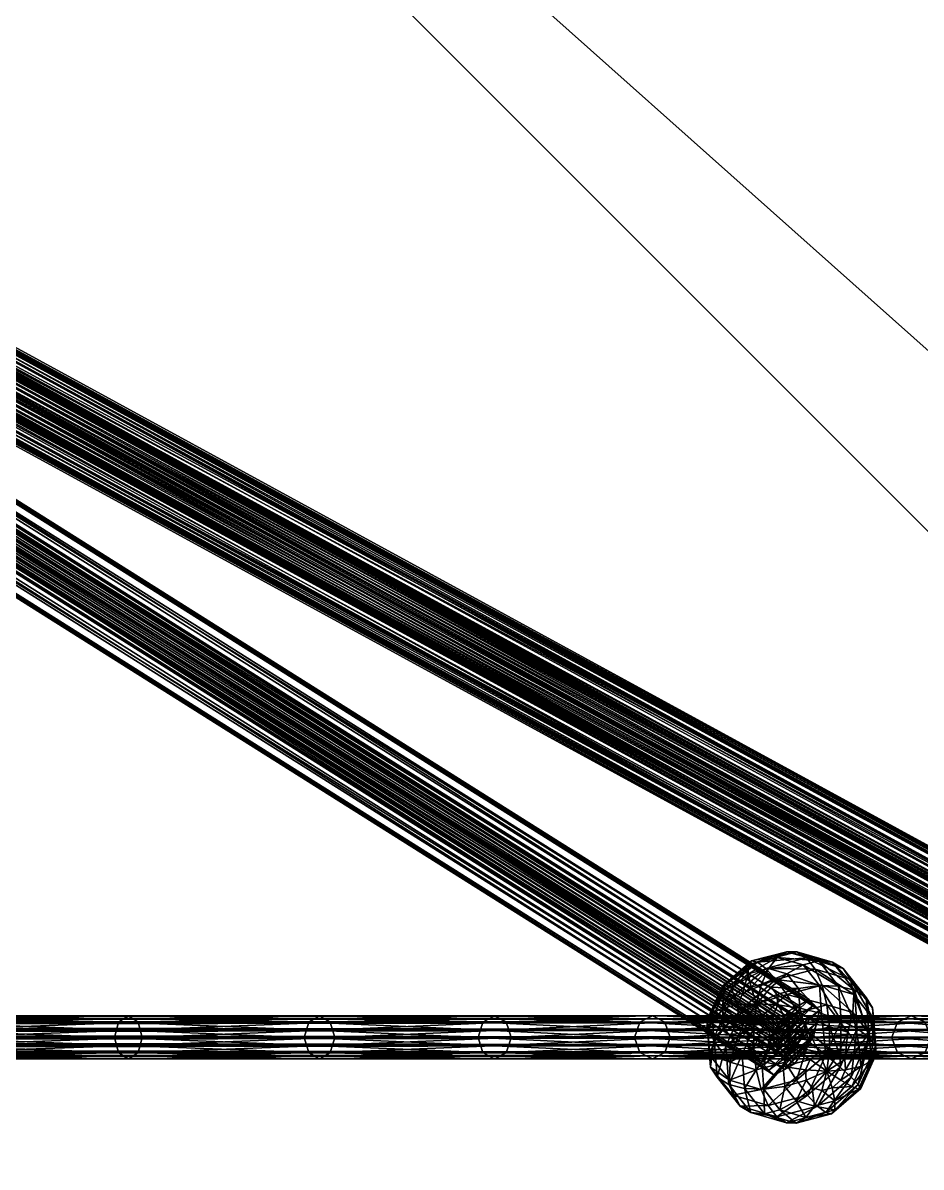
# Model space of a CAD drawing. Extents: x -12 to 200, y -2 to 100.
# Drawn here: x 117.31 to 138.12, y 47 to 73.5 of the extents above; entities that cross this region are included whole.
import ezdxf

# ---------------------------------------------------------------- set-up
doc = ezdxf.new("R2010")
doc.units = 0
doc.header["$MEASUREMENT"] = 0
for name, color, linetype in [('DEFAULT', 7, 'CONTINUOUS'), ('´\xad.‗\xadÓÕÛ‗¯\xad.', 7, 'CONTINUOUS'), ('´\xad└┬5', 7, 'CONTINUOUS'), ('´Ù¯±Û¯±‗Þ', 7, 'CONTINUOUS'), ('ÙÞÝ_±Ô└┬5', 7, 'CONTINUOUS'), ('‗\xadÓÕÛ‗¯\xadÞ\xa0', 7, 'CONTINUOUS'), ('└┬4', 7, 'CONTINUOUS'), ('└┬5', 7, 'CONTINUOUS')]:
    doc.layers.add(name, color=color, linetype=linetype)

msp = doc.modelspace()

# ---------------------------------------------------------------- linework, layer by layer
at = {"layer": 'DEFAULT', "color": 18, "linetype": 'Continuous'}
msp.add_lwpolyline([(144.342, 50), (75.518, 87.559)], dxfattribs=at)
at = {"layer": '´\xad.‗\xadÓÕÛ‗¯\xad.', "color": 18, "linetype": 'Continuous'}
msp.add_lwpolyline([(144.342, 50), (14.916, 50)], dxfattribs=at)
at = {"layer": 'ÙÞÝ_±Ô└┬5', "color": 18, "linetype": 'Continuous', "extrusion": (0, 1, 0)}
msp.add_arc((-75.518, 82.62, 50), 68.824, 180.022, 331.704, dxfattribs=at)
at = {"layer": '└┬4', "color": 18, "linetype": 'Continuous'}
msp.add_lwpolyline([(75.518, 87.559), (135.121, 50)], dxfattribs=at)
at = {"layer": '└┬5', "color": 18, "linetype": 'Continuous'}
msp.add_lwpolyline([(75.518, 87.559), (144.342, 50)], dxfattribs=at)

# ---------------------------------------------------------------- meshes
at = {"layer": '´\xad.‗\xadÓÕÛ‗¯\xad.', "color": 18}
mesh = msp.add_polyface(dxfattribs=at)
corners = [(144.342, 50.5), (144.342, 50.427, -0.177), (144.342, 50.354, -0.354), (144.342, 50.177, -0.427), (144.342, 50, -0.5), (144.342, 49.823, -0.427), (144.342, 49.646, -0.354), (144.342, 49.573, -0.177), (144.342, 49.5), (144.342, 49.573, 0.177), (144.342, 49.646, 0.354), (144.342, 49.823, 0.427), (144.342, 50, 0.5), (144.342, 50.177, 0.427), (144.342, 50.354, 0.354), (144.342, 50.427, 0.177), (14.916, 50.5), (14.916, 50.427, -0.177), (14.916, 50.354, -0.354), (14.916, 50.177, -0.427), (14.916, 50, -0.5), (14.916, 49.823, -0.427), (14.916, 49.646, -0.354), (14.916, 49.573, -0.177), (14.916, 49.5), (14.916, 49.573, 0.177), (14.916, 49.646, 0.354), (14.916, 49.823, 0.427), (14.916, 50, 0.5), (14.916, 50.177, 0.427), (14.916, 50.354, 0.354), (14.916, 50.427, 0.177)]
mesh.append_faces([[corners[k] for k in face] for face in [(0, 17, 1), (1, 18, 2), (2, 19, 3), (3, 20, 4), (4, 21, 5), (5, 22, 6), (6, 23, 7), (7, 24, 8), (8, 25, 9), (9, 26, 10), (10, 27, 11), (11, 28, 12), (12, 29, 13), (13, 30, 14), (14, 31, 15), (15, 16, 0)]], dxfattribs={"vtx0": -1, "color": 18})
mesh.append_faces([[corners[k] for k in face] for face in [(0, 16, 17), (1, 17, 18), (2, 18, 19), (3, 19, 20), (4, 20, 21), (5, 21, 22), (6, 22, 23), (7, 23, 24), (8, 24, 25), (9, 25, 26), (10, 26, 27), (11, 27, 28), (12, 28, 29), (13, 29, 30), (14, 30, 31), (15, 31, 16)]], dxfattribs={"vtx2": -1, "color": 18})
at = {"layer": '´\xad└┬5', "color": 15}
mesh = msp.add_polyface(dxfattribs=at)
corners = [(144.572, 50.42, -0.878), (144.389, 50.086, -0.919), (144.207, 49.752, -0.959), (144.064, 49.491, -0.719), (143.922, 49.229, -0.479), (143.902, 49.194, -0.099), (143.882, 49.158, 0.282), (143.998, 49.369, 0.58), (144.113, 49.58, 0.878), (144.295, 49.914, 0.919), (144.477, 50.248, 0.959), (144.62, 50.509, 0.719), (144.763, 50.771, 0.479), (144.782, 50.806, 0.099), (144.802, 50.842, -0.282), (144.687, 50.631, -0.58), (75.748, 87.979, -0.878), (75.566, 87.645, -0.919), (75.383, 87.311, -0.959), (75.241, 87.05, -0.719), (75.098, 86.788, -0.479), (75.078, 86.753, -0.099), (75.059, 86.717, 0.282), (75.174, 86.928, 0.58), (75.289, 87.138, 0.878), (75.471, 87.472, 0.919), (75.653, 87.806, 0.959), (75.796, 88.068, 0.719), (75.939, 88.329, 0.479), (75.958, 88.365, 0.099), (75.978, 88.401, -0.282), (75.863, 88.19, -0.58)]
mesh.append_faces([[corners[k] for k in face] for face in [(0, 17, 1), (1, 18, 2), (2, 19, 3), (3, 20, 4), (4, 21, 5), (5, 22, 6), (6, 23, 7), (7, 24, 8), (8, 25, 9), (9, 26, 10), (10, 27, 11), (11, 28, 12), (12, 29, 13), (13, 30, 14), (14, 31, 15), (15, 16, 0)]], dxfattribs={"vtx0": -1, "color": 15})
mesh.append_faces([[corners[k] for k in face] for face in [(0, 16, 17), (1, 17, 18), (2, 18, 19), (3, 19, 20), (4, 20, 21), (5, 21, 22), (6, 22, 23), (7, 23, 24), (8, 24, 25), (9, 25, 26), (10, 26, 27), (11, 27, 28), (12, 28, 29), (13, 29, 30), (14, 30, 31), (15, 31, 16)]], dxfattribs={"vtx2": -1, "color": 15})
at = {"layer": '´Ù¯±Û¯±‗Þ', "color": 223}
mesh = msp.add_polyface(dxfattribs=at)
corners = [(156.185, 50, 45.32), (156.185, 50), (156.185, 50, 100), (156.185, 50, 53.103), (156.185, 50, 53.069), (101.505, 50), (101.505, 50, 100)]
mesh.append_faces([[corners[k] for k in face] for face in [(6, 3, 2), (1, 6, 5)]], dxfattribs={"vtx0": -1, "color": 223})
mesh.append_faces([[corners[k] for k in face] for face in [(3, 6, 4)]], dxfattribs={"vtx0": -1, "vtx1": -1, "color": 223})
mesh.append_faces([[corners[k] for k in face] for face in [(6, 1, 0)]], dxfattribs={"vtx0": -1, "vtx2": -1, "color": 223})
mesh.append_faces([[corners[k] for k in face] for face in [(0, 4, 6)]], dxfattribs={"vtx1": -1, "vtx2": -1, "color": 223})
at = {"layer": 'ÙÞÝ_±Ô└┬5', "color": 4}
mesh = msp.add_polyface(dxfattribs=at)
corners = [(156.185, 100), (156.185, 0), (156.185, 43.005), (156.185, 43.815), (156.185, 49.966), (100, 0), (100, 100)]
mesh.append_faces([[corners[k] for k in face] for face in [(5, 2, 1)]], dxfattribs={"vtx0": -1, "color": 4})
mesh.append_faces([[corners[k] for k in face] for face in [(2, 5, 3)]], dxfattribs={"vtx0": -1, "vtx1": -1, "color": 4})
mesh.append_faces([[corners[k] for k in face] for face in [(3, 5, 6), (6, 4, 3)]], dxfattribs={"vtx0": -1, "vtx2": -1, "color": 4})
mesh.append_faces([[corners[k] for k in face] for face in [(0, 4, 6)]], dxfattribs={"vtx1": -1, "color": 4})
at = {"layer": '‗\xadÓÕÛ‗¯\xadÞ\xa0', "color": 18}
mesh = msp.add_polyface(dxfattribs=at)
corners = [(109.93, 50.5, 23.017), (114.994, 50.5, 26.243), (114.893, 50.427, 26.388), (109.842, 50.427, 23.17), (114.791, 50.354, 26.533), (109.753, 50.354, 23.323), (114.749, 50.177, 26.593), (109.717, 50.177, 23.387), (114.707, 50, 26.653), (109.68, 50, 23.45), (114.749, 49.823, 26.593), (109.717, 49.823, 23.387), (114.791, 49.646, 26.533), (109.753, 49.646, 23.323), (114.893, 49.573, 26.388), (109.842, 49.573, 23.17), (114.994, 49.5, 26.243), (109.93, 49.5, 23.017), (115.096, 49.573, 26.098), (110.019, 49.573, 22.863), (115.197, 49.646, 25.953), (110.107, 49.646, 22.71), (115.239, 49.823, 25.893), (110.144, 49.823, 22.647), (115.281, 50, 25.833), (110.18, 50, 22.583), (115.239, 50.177, 25.893), (110.144, 50.177, 22.647), (115.197, 50.354, 25.953), (110.107, 50.354, 22.71), (115.096, 50.427, 26.098), (110.019, 50.427, 22.863), (119.757, 50.5, 29.898), (119.644, 50.427, 30.033), (119.53, 50.354, 30.169), (119.483, 50.177, 30.225), (119.436, 50, 30.281), (119.483, 49.823, 30.225), (119.53, 49.646, 30.169), (119.644, 49.573, 30.033), (119.757, 49.5, 29.898), (119.871, 49.573, 29.762), (119.985, 49.646, 29.627), (120.032, 49.823, 29.57), (120.079, 50, 29.514), (120.032, 50.177, 29.57), (119.985, 50.354, 29.627), (119.871, 50.427, 29.762), (124.059, 50.427, 34.079), (123.934, 50.354, 34.204), (123.882, 50.177, 34.256), (123.83, 50, 34.308), (123.882, 49.823, 34.256), (123.934, 49.646, 34.204), (124.059, 49.573, 34.079), (124.184, 49.5, 33.954), (124.309, 49.573, 33.829), (124.184, 50.5, 33.954)]
mesh.append_faces([[corners[k] for k in face] for face in [(21, 22, 23), (23, 24, 25), (25, 26, 27), (27, 28, 29), (1, 33, 2), (2, 34, 4), (4, 35, 6), (6, 36, 8), (8, 37, 10), (10, 38, 12), (12, 39, 14), (14, 40, 16), (16, 41, 18), (18, 42, 20), (20, 43, 22), (22, 44, 24), (24, 45, 26), (26, 46, 28), (28, 47, 30), (30, 32, 1), (32, 48, 33), (33, 49, 34), (34, 50, 35), (35, 51, 36), (36, 52, 37), (37, 53, 38), (38, 54, 39), (39, 55, 40), (40, 56, 41), (47, 57, 32)]], dxfattribs={"vtx0": -1, "color": 18})
mesh.append_faces([[corners[k] for k in face] for face in [(0, 1, 2), (3, 2, 4), (5, 4, 6), (7, 6, 8), (9, 8, 10), (11, 10, 12), (13, 12, 14), (15, 14, 16), (17, 16, 18), (19, 18, 20), (21, 20, 22), (23, 22, 24), (25, 24, 26), (27, 26, 28), (29, 28, 30), (31, 30, 1), (1, 32, 33), (2, 33, 34), (4, 34, 35), (6, 35, 36), (8, 36, 37), (10, 37, 38), (12, 38, 39), (14, 39, 40), (16, 40, 41), (18, 41, 42), (20, 42, 43), (22, 43, 44), (24, 44, 45), (26, 45, 46), (28, 46, 47), (30, 47, 32)]], dxfattribs={"vtx2": -1, "color": 18})
mesh = msp.add_polyface(dxfattribs=at)
corners = [(119.757, 50.5, 29.898), (124.184, 50.5, 33.954), (124.059, 50.427, 34.079), (119.644, 50.427, 30.033), (123.934, 50.354, 34.204), (119.53, 50.354, 30.169), (123.882, 50.177, 34.256), (119.483, 50.177, 30.225), (123.83, 50, 34.308), (119.436, 50, 30.281), (123.882, 49.823, 34.256), (119.483, 49.823, 30.225), (123.934, 49.646, 34.204), (119.53, 49.646, 30.169), (124.059, 49.573, 34.079), (119.644, 49.573, 30.033), (124.184, 49.5, 33.954), (119.757, 49.5, 29.898), (124.309, 49.573, 33.829), (119.871, 49.573, 29.762), (124.434, 49.646, 33.704), (119.985, 49.646, 29.627), (124.486, 49.823, 33.652), (120.032, 49.823, 29.57), (124.538, 50, 33.6), (120.079, 50, 29.514), (124.486, 50.177, 33.652), (120.032, 50.177, 29.57), (124.434, 50.354, 33.704), (119.985, 50.354, 29.627), (124.309, 50.427, 33.829), (119.871, 50.427, 29.762), (128.24, 50.5, 38.381), (128.105, 50.427, 38.494), (127.969, 50.354, 38.608), (127.913, 50.177, 38.655), (127.857, 50, 38.702), (127.913, 49.823, 38.655), (127.969, 49.646, 38.608), (128.105, 49.573, 38.494), (128.24, 49.5, 38.381), (128.376, 49.573, 38.267), (128.511, 49.646, 38.153), (128.568, 49.823, 38.106), (128.624, 50, 38.059), (128.568, 50.177, 38.106), (128.511, 50.354, 38.153), (128.376, 50.427, 38.267), (131.75, 50.427, 43.246), (131.606, 50.354, 43.347), (131.546, 50.177, 43.389), (131.485, 50, 43.431), (131.546, 49.823, 43.389), (131.606, 49.646, 43.347), (131.75, 49.573, 43.246), (131.895, 49.5, 43.144)]
mesh.append_faces([[corners[k] for k in face] for face in [(19, 20, 21), (21, 22, 23), (23, 24, 25), (25, 26, 27), (27, 28, 29), (29, 30, 31), (1, 33, 2), (2, 34, 4), (4, 35, 6), (6, 36, 8), (8, 37, 10), (10, 38, 12), (12, 39, 14), (14, 40, 16), (16, 41, 18), (18, 42, 20), (20, 43, 22), (22, 44, 24), (24, 45, 26), (26, 46, 28), (28, 47, 30), (30, 32, 1), (32, 48, 33), (33, 49, 34), (34, 50, 35), (35, 51, 36), (36, 52, 37), (37, 53, 38), (38, 54, 39), (39, 55, 40)]], dxfattribs={"vtx0": -1, "color": 18})
mesh.append_faces([[corners[k] for k in face] for face in [(0, 1, 2), (3, 2, 4), (5, 4, 6), (7, 6, 8), (9, 8, 10), (11, 10, 12), (13, 12, 14), (15, 14, 16), (17, 16, 18), (19, 18, 20), (21, 20, 22), (23, 22, 24), (25, 24, 26), (27, 26, 28), (29, 28, 30), (31, 30, 1), (1, 32, 33), (2, 33, 34), (4, 34, 35), (6, 35, 36), (8, 36, 37), (10, 37, 38), (12, 38, 39), (14, 39, 40), (16, 40, 41), (18, 41, 42), (20, 42, 43), (22, 43, 44), (24, 44, 45), (26, 45, 46), (28, 46, 47), (30, 47, 32)]], dxfattribs={"vtx2": -1, "color": 18})
mesh = msp.add_polyface(dxfattribs=at)
corners = [(128.24, 50.5, 38.381), (131.895, 50.5, 43.144), (131.75, 50.427, 43.246), (128.105, 50.427, 38.494), (131.606, 50.354, 43.347), (127.969, 50.354, 38.608), (131.546, 50.177, 43.389), (127.913, 50.177, 38.655), (131.485, 50, 43.431), (127.857, 50, 38.702), (131.546, 49.823, 43.389), (127.913, 49.823, 38.655), (131.606, 49.646, 43.347), (127.969, 49.646, 38.608), (131.75, 49.573, 43.246), (128.105, 49.573, 38.494), (131.895, 49.5, 43.144), (128.24, 49.5, 38.381), (132.04, 49.573, 43.043), (128.376, 49.573, 38.267), (132.185, 49.646, 42.941), (128.511, 49.646, 38.153), (132.245, 49.823, 42.899), (128.568, 49.823, 38.106), (132.305, 50, 42.857), (128.624, 50, 38.059), (132.245, 50.177, 42.899), (128.568, 50.177, 38.106), (132.185, 50.354, 42.941), (128.511, 50.354, 38.153), (132.04, 50.427, 43.043), (128.376, 50.427, 38.267), (135.121, 50.5, 48.208), (134.968, 50.427, 48.296), (134.815, 50.354, 48.385), (134.751, 50.177, 48.421), (134.688, 50, 48.458), (134.751, 49.823, 48.421), (134.815, 49.646, 48.385), (134.968, 49.573, 48.296), (135.121, 49.5, 48.208), (135.275, 49.573, 48.119), (135.428, 49.646, 48.031), (135.491, 49.823, 47.994), (135.555, 50, 47.958), (135.491, 50.177, 47.994), (135.428, 50.354, 48.031), (135.275, 50.427, 48.119), (137.573, 50.354, 53.683), (137.507, 50.177, 53.714), (137.44, 50, 53.745), (137.507, 49.823, 53.714), (137.573, 49.646, 53.683), (137.733, 49.573, 53.608)]
mesh.append_faces([[corners[k] for k in face] for face in [(17, 18, 19), (19, 20, 21), (21, 22, 23), (23, 24, 25), (25, 26, 27), (27, 28, 29), (29, 30, 31), (31, 1, 0), (1, 33, 2), (2, 34, 4), (4, 35, 6), (6, 36, 8), (8, 37, 10), (10, 38, 12), (12, 39, 14), (14, 40, 16), (16, 41, 18), (18, 42, 20), (20, 43, 22), (22, 44, 24), (24, 45, 26), (26, 46, 28), (28, 47, 30), (30, 32, 1), (33, 48, 34), (34, 49, 35), (35, 50, 36), (36, 51, 37), (37, 52, 38), (38, 53, 39)]], dxfattribs={"vtx0": -1, "color": 18})
mesh.append_faces([[corners[k] for k in face] for face in [(0, 1, 2), (3, 2, 4), (5, 4, 6), (7, 6, 8), (9, 8, 10), (11, 10, 12), (13, 12, 14), (15, 14, 16), (17, 16, 18), (19, 18, 20), (21, 20, 22), (23, 22, 24), (25, 24, 26), (27, 26, 28), (29, 28, 30), (31, 30, 1), (1, 32, 33), (2, 33, 34), (4, 34, 35), (6, 35, 36), (8, 36, 37), (10, 37, 38), (12, 38, 39), (14, 39, 40), (16, 40, 41), (18, 41, 42), (20, 42, 43), (22, 43, 44), (24, 44, 45), (26, 45, 46), (28, 46, 47), (30, 47, 32)]], dxfattribs={"vtx2": -1, "color": 18})
mesh = msp.add_polyface(dxfattribs=at)
corners = [(135.121, 50.5, 48.208), (137.894, 50.5, 53.534), (137.733, 50.427, 53.608), (134.968, 50.427, 48.296), (137.573, 50.354, 53.683), (134.815, 50.354, 48.385), (137.507, 50.177, 53.714), (134.751, 50.177, 48.421), (137.44, 50, 53.745), (134.688, 50, 48.458), (137.507, 49.823, 53.714), (134.751, 49.823, 48.421), (137.573, 49.646, 53.683), (134.815, 49.646, 48.385), (137.733, 49.573, 53.608), (134.968, 49.573, 48.296), (137.894, 49.5, 53.534), (135.121, 49.5, 48.208), (138.054, 49.573, 53.459), (135.275, 49.573, 48.119), (138.215, 49.646, 53.384), (135.428, 49.646, 48.031), (138.281, 49.823, 53.353), (135.491, 49.823, 47.994), (138.347, 50, 53.322), (135.555, 50, 47.958), (138.281, 50.177, 53.353), (135.491, 50.177, 47.994), (138.215, 50.354, 53.384), (135.428, 50.354, 48.031), (138.054, 50.427, 53.459), (135.275, 50.427, 48.119), (140.191, 50.5, 59.081), (140.025, 50.427, 59.141), (139.859, 50.354, 59.202), (139.79, 50.177, 59.227), (139.721, 50, 59.252), (139.79, 49.823, 59.227), (139.859, 49.646, 59.202), (140.025, 49.573, 59.141), (140.191, 49.5, 59.081), (140.358, 49.573, 59.02), (140.524, 49.646, 58.96), (140.593, 49.823, 58.935), (140.662, 50, 58.909), (140.593, 50.177, 58.935), (140.524, 50.354, 58.96), (140.358, 50.427, 59.02), (141.584, 50.177, 64.917), (141.514, 50, 64.936), (141.584, 49.823, 64.917), (141.655, 49.646, 64.898)]
mesh.append_faces([[corners[k] for k in face] for face in [(0, 2, 3), (15, 16, 17), (17, 18, 19), (19, 20, 21), (21, 22, 23), (23, 24, 25), (25, 26, 27), (27, 28, 29), (29, 30, 31), (31, 1, 0), (1, 33, 2), (2, 34, 4), (4, 35, 6), (6, 36, 8), (8, 37, 10), (10, 38, 12), (12, 39, 14), (14, 40, 16), (16, 41, 18), (18, 42, 20), (20, 43, 22), (22, 44, 24), (24, 45, 26), (26, 46, 28), (28, 47, 30), (30, 32, 1), (34, 48, 35), (35, 49, 36), (36, 50, 37), (37, 51, 38)]], dxfattribs={"vtx0": -1, "color": 18})
mesh.append_faces([[corners[k] for k in face] for face in [(0, 1, 2), (3, 2, 4), (5, 4, 6), (7, 6, 8), (9, 8, 10), (11, 10, 12), (13, 12, 14), (15, 14, 16), (17, 16, 18), (19, 18, 20), (21, 20, 22), (23, 22, 24), (25, 24, 26), (27, 26, 28), (29, 28, 30), (31, 30, 1), (1, 32, 33), (2, 33, 34), (4, 34, 35), (6, 35, 36), (8, 36, 37), (10, 37, 38), (12, 38, 39), (14, 39, 40), (16, 40, 41), (18, 41, 42), (20, 42, 43), (22, 43, 44), (24, 44, 45), (26, 45, 46), (28, 46, 47), (30, 47, 32)]], dxfattribs={"vtx2": -1, "color": 18})
at = {"layer": '└┬4', "color": 175}
mesh = msp.add_polyface(dxfattribs=at)
corners = [(76.164, 88.193, 83.046), (76.096, 87.886, 83.263), (76.027, 87.578, 83.48), (75.81, 87.265, 83.446), (75.593, 86.952, 83.411), (75.354, 86.817, 83.144), (75.115, 86.681, 82.878), (74.994, 86.803, 82.536), (74.873, 86.925, 82.194), (74.941, 87.232, 81.976), (75.009, 87.54, 81.759), (75.227, 87.853, 81.794), (75.444, 88.166, 81.829), (75.683, 88.301, 82.095), (75.922, 88.437, 82.361), (76.043, 88.315, 82.703), (135.767, 50.634, 48.634), (135.699, 50.327, 48.851), (135.63, 50.019, 49.068), (135.413, 49.706, 49.034), (135.196, 49.393, 48.999), (134.957, 49.258, 48.733), (134.718, 49.122, 48.466), (134.597, 49.244, 48.124), (134.476, 49.366, 47.782), (134.544, 49.673, 47.565), (134.613, 49.981, 47.347), (134.83, 50.294, 47.382), (135.047, 50.607, 47.417), (135.286, 50.742, 47.683), (135.525, 50.878, 47.95), (135.646, 50.756, 48.292)]
mesh.append_faces([[corners[k] for k in face] for face in [(0, 17, 1), (1, 18, 2), (2, 19, 3), (3, 20, 4), (4, 21, 5), (5, 22, 6), (6, 23, 7), (7, 24, 8), (8, 25, 9), (9, 26, 10), (10, 27, 11), (11, 28, 12), (12, 29, 13), (13, 30, 14), (14, 31, 15), (15, 16, 0)]], dxfattribs={"vtx0": -1, "color": 175})
mesh.append_faces([[corners[k] for k in face] for face in [(0, 16, 17), (1, 17, 18), (2, 18, 19), (3, 19, 20), (4, 20, 21), (5, 21, 22), (6, 22, 23), (7, 23, 24), (8, 24, 25), (9, 25, 26), (10, 26, 27), (11, 27, 28), (12, 28, 29), (13, 29, 30), (14, 30, 31), (15, 31, 16)]], dxfattribs={"vtx2": -1, "color": 175})
at = {"layer": '└┬4', "color": 18}
mesh = msp.add_polyface(dxfattribs=at)
corners = [(75.481, 87.862, 82.224), (75.601, 87.93, 82.357), (75.72, 87.998, 82.491), (75.781, 87.937, 82.662), (75.841, 87.876, 82.833), (75.807, 87.722, 82.941), (75.773, 87.568, 83.05), (75.664, 87.412, 83.033), (75.556, 87.255, 83.015), (75.436, 87.188, 82.882), (75.316, 87.12, 82.749), (75.256, 87.181, 82.578), (75.196, 87.242, 82.407), (75.23, 87.396, 82.298), (75.264, 87.549, 82.189), (75.373, 87.706, 82.207), (135.084, 50.304, 47.812), (135.204, 50.371, 47.945), (135.323, 50.439, 48.079), (135.384, 50.378, 48.25), (135.444, 50.317, 48.421), (135.41, 50.163, 48.529), (135.376, 50.01, 48.638), (135.267, 49.853, 48.621), (135.159, 49.696, 48.603), (135.039, 49.629, 48.47), (134.92, 49.561, 48.337), (134.859, 49.622, 48.166), (134.799, 49.683, 47.995), (134.833, 49.837, 47.886), (134.867, 49.99, 47.778), (134.976, 50.147, 47.795)]
mesh.append_faces([[corners[k] for k in face] for face in [(0, 17, 1), (1, 18, 2), (2, 19, 3), (3, 20, 4), (4, 21, 5), (5, 22, 6), (6, 23, 7), (7, 24, 8), (8, 25, 9), (9, 26, 10), (10, 27, 11), (11, 28, 12), (12, 29, 13), (13, 30, 14), (14, 31, 15), (15, 16, 0)]], dxfattribs={"vtx0": -1, "color": 18})
mesh.append_faces([[corners[k] for k in face] for face in [(0, 16, 17), (1, 17, 18), (2, 18, 19), (3, 19, 20), (4, 20, 21), (5, 21, 22), (6, 22, 23), (7, 23, 24), (8, 24, 25), (9, 25, 26), (10, 26, 27), (11, 27, 28), (12, 28, 29), (13, 29, 30), (14, 30, 31), (15, 31, 16)]], dxfattribs={"vtx2": -1, "color": 18})
at = {"layer": '└┬4', "color": 175}
mesh = msp.add_polyface(dxfattribs=at)
corners = [(133.739, 50.921, 49.322), (134.522, 51.595, 49.255), (134.753, 51.339, 49.647), (133.997, 50.688, 49.712), (135.009, 50.992, 49.941), (134.331, 50.408, 49.999), (135.273, 50.577, 50.117), (134.308, 50.779, 46.555), (134.308, 50.779, 46.555), (134.425, 51.229, 46.792), (134.181, 51.165, 46.882), (134.589, 51.596, 47.126), (134.117, 51.472, 47.3), (134.789, 51.853, 47.533), (134.122, 51.679, 47.779), (135.013, 51.985, 47.987), (134.196, 51.771, 48.288), (135.243, 51.981, 48.455), (134.332, 51.743, 48.791), (135.465, 51.842, 48.907), (135.664, 51.578, 49.311), (134.308, 50.779, 46.555), (134.645, 51.165, 46.654), (135.014, 51.472, 46.858), (135.391, 51.679, 47.155), (134.308, 50.779, 46.555), (134.782, 50.991, 46.504), (135.28, 51.135, 46.569), (134.308, 50.779, 46.555), (134.8, 50.752, 46.383), (135.314, 50.674, 46.335), (134.308, 50.779, 46.555), (134.693, 50.514, 46.323), (135.108, 50.214, 46.219), (134.308, 50.779, 46.555), (134.491, 50.339, 46.34)]
mesh.append_faces([[corners[k] for k in face] for face in [(3, 4, 5), (7, 9, 10), (12, 13, 14), (14, 15, 16), (16, 17, 18), (18, 19, 1), (1, 20, 2), (8, 22, 9), (9, 23, 11), (11, 24, 13), (21, 26, 22), (22, 27, 23), (25, 29, 26), (26, 30, 27), (28, 32, 29), (29, 33, 30), (31, 35, 32)]], dxfattribs={"vtx0": -1, "color": 175})
mesh.append_faces([[corners[k] for k in face] for face in [(0, 1, 2), (3, 2, 4), (5, 4, 6), (7, 8, 9), (10, 9, 11), (12, 11, 13), (14, 13, 15), (16, 15, 17), (18, 17, 19), (8, 21, 22), (9, 22, 23), (11, 23, 24), (21, 25, 26), (22, 26, 27), (25, 28, 29), (26, 29, 30), (28, 31, 32), (29, 32, 33), (31, 34, 35)]], dxfattribs={"vtx2": -1, "color": 175})
mesh = msp.add_polyface(dxfattribs=at)
corners = [(134.522, 51.595, 49.255), (135.465, 51.842, 48.907), (135.664, 51.578, 49.311), (134.753, 51.339, 49.647), (135.826, 51.206, 49.639), (135.009, 50.992, 49.941), (135.94, 50.752, 49.871), (135.273, 50.577, 50.117), (134.789, 51.853, 47.533), (135.391, 51.679, 47.155), (135.75, 51.771, 47.523), (135.013, 51.985, 47.987), (136.065, 51.743, 47.938), (135.243, 51.981, 48.455), (136.317, 51.595, 48.371), (136.486, 51.339, 48.794), (136.563, 50.992, 49.176), (136.542, 50.577, 49.492), (135.014, 51.472, 46.858), (135.28, 51.135, 46.569), (135.767, 51.202, 46.745), (136.209, 51.187, 47.022), (136.578, 51.091, 47.379), (136.847, 50.921, 47.792), (136.999, 50.688, 48.234), (137.023, 50.408, 48.674), (135.314, 50.674, 46.335), (135.815, 50.551, 46.415), (136.269, 50.389, 46.617), (136.644, 50.202, 46.927), (136.916, 50, 47.325)]
mesh.append_faces([[corners[k] for k in face] for face in [(3, 4, 5), (5, 6, 7), (8, 10, 11), (11, 12, 13), (13, 14, 1), (1, 15, 2), (2, 16, 4), (4, 17, 6), (18, 20, 9), (9, 21, 10), (10, 22, 12), (12, 23, 14), (14, 24, 15), (15, 25, 16), (19, 27, 20), (20, 28, 21), (21, 29, 22), (22, 30, 23)]], dxfattribs={"vtx0": -1, "color": 175})
mesh.append_faces([[corners[k] for k in face] for face in [(0, 1, 2), (3, 2, 4), (5, 4, 6), (8, 9, 10), (11, 10, 12), (13, 12, 14), (1, 14, 15), (2, 15, 16), (4, 16, 17), (18, 19, 20), (9, 20, 21), (10, 21, 22), (12, 22, 23), (14, 23, 24), (15, 24, 25), (19, 26, 27), (20, 27, 28), (21, 28, 29)]], dxfattribs={"vtx2": -1, "color": 175})
mesh = msp.add_polyface(dxfattribs=at)
corners = [(134.308, 50.779, 46.555), (134.308, 50.779, 46.555), (133.978, 50.991, 46.9), (133.871, 50.752, 46.84), (133.726, 51.135, 47.334), (133.52, 50.674, 47.218), (133.569, 51.202, 47.827), (133.277, 50.551, 47.664), (133.518, 51.187, 48.346), (133.161, 50.389, 48.146), (133.576, 51.091, 48.856), (133.178, 50.202, 48.633), (133.739, 50.921, 49.322), (133.327, 50, 49.091), (133.997, 50.688, 49.712), (134.308, 50.779, 46.555), (134.181, 51.165, 46.882), (134.117, 51.472, 47.3), (134.122, 51.679, 47.779), (134.196, 51.771, 48.288), (134.332, 51.743, 48.791), (134.522, 51.595, 49.255), (134.753, 51.339, 49.647), (134.589, 51.596, 47.126), (134.308, 50.779, 46.555), (134.308, 50.779, 46.555), (134.247, 50.276, 46.431), (134.308, 50.779, 46.555), (134.026, 50.339, 46.569), (134.308, 50.779, 46.555), (133.889, 50.514, 46.719), (133.554, 50.214, 46.984)]
mesh.append_faces([[corners[k] for k in face] for face in [(0, 2, 3), (3, 4, 5), (5, 6, 7), (7, 8, 9), (9, 10, 11), (1, 16, 2), (2, 17, 4), (4, 18, 6), (6, 19, 8), (8, 20, 10), (10, 21, 12), (12, 22, 14), (16, 23, 17), (25, 28, 26), (27, 30, 28), (29, 3, 30), (30, 5, 31)]], dxfattribs={"vtx0": -1, "color": 175})
mesh.append_faces([[corners[k] for k in face] for face in [(0, 1, 2), (3, 2, 4), (5, 4, 6), (7, 6, 8), (9, 8, 10), (11, 10, 12), (13, 12, 14), (1, 15, 16), (2, 16, 17), (4, 17, 18), (6, 18, 19), (8, 19, 20), (10, 20, 21), (24, 25, 26), (25, 27, 28), (27, 29, 30), (29, 0, 3), (30, 3, 5), (31, 5, 7)]], dxfattribs={"vtx2": -1, "color": 175})
mesh = msp.add_polyface(dxfattribs=at)
corners = [(133.178, 50.202, 48.633), (133.739, 50.921, 49.322), (133.327, 50, 49.091), (133.997, 50.688, 49.712), (133.599, 49.798, 49.489), (134.331, 50.408, 49.999), (133.974, 49.611, 49.799), (134.719, 50.101, 50.164), (134.428, 49.449, 50.001), (135.135, 49.786, 50.196), (134.929, 49.326, 50.081), (135.273, 50.577, 50.117), (135.526, 50.123, 50.163), (134.693, 50.514, 46.323), (134.491, 50.339, 46.34), (134.717, 49.877, 46.253), (135.108, 50.214, 46.219), (134.97, 49.423, 46.299), (134.308, 50.779, 46.555), (134.247, 50.276, 46.431), (134.245, 49.753, 46.427), (134.303, 49.248, 46.545), (134.026, 50.339, 46.569), (133.819, 49.877, 46.695), (133.701, 49.423, 46.924), (133.889, 50.514, 46.719), (133.554, 50.214, 46.984), (133.326, 49.899, 47.333), (133.22, 49.592, 47.741), (133.277, 50.551, 47.664), (133.161, 50.389, 48.146), (133.244, 49.312, 48.181), (133.395, 49.079, 48.623), (133.665, 48.909, 49.037)]
mesh.append_faces([[corners[k] for k in face] for face in [(0, 1, 2), (2, 3, 4), (4, 5, 6), (6, 7, 8), (8, 9, 10), (5, 11, 7), (7, 12, 9), (13, 15, 16), (18, 19, 14), (14, 20, 15), (15, 21, 17), (19, 23, 20), (20, 24, 21), (22, 26, 23), (23, 27, 24), (26, 29, 27), (27, 30, 28), (28, 0, 31), (31, 2, 32)]], dxfattribs={"vtx0": -1, "color": 175})
mesh.append_faces([[corners[k] for k in face] for face in [(4, 3, 5), (6, 5, 7), (8, 7, 9), (13, 14, 15), (16, 15, 17), (14, 19, 20), (15, 20, 21), (19, 22, 23), (20, 23, 24), (22, 25, 26), (23, 26, 27), (24, 27, 28), (27, 29, 30), (28, 30, 0), (31, 0, 2), (32, 2, 4), (33, 4, 6)]], dxfattribs={"vtx2": -1, "color": 175})
mesh = msp.add_polyface(dxfattribs=at)
corners = [(134.719, 50.101, 50.164), (135.273, 50.577, 50.117), (135.526, 50.123, 50.163), (135.135, 49.786, 50.196), (135.752, 49.661, 50.075), (135.55, 49.486, 50.093), (135.94, 50.752, 49.871), (135.998, 50.247, 49.989), (135.996, 49.724, 49.985), (136.542, 50.577, 49.492), (136.423, 50.123, 49.721), (136.217, 49.661, 49.847), (135.935, 49.221, 49.861), (136.563, 50.992, 49.176), (137.023, 50.408, 48.674), (136.917, 50.101, 49.083), (136.689, 49.786, 49.431), (136.354, 49.486, 49.697), (136.578, 51.091, 47.379), (136.644, 50.202, 46.927), (136.916, 50, 47.325), (136.847, 50.921, 47.792), (137.065, 49.798, 47.783), (136.999, 50.688, 48.234), (137.082, 49.611, 48.269), (136.966, 49.449, 48.752), (136.723, 49.326, 49.198), (135.314, 50.674, 46.335), (135.108, 50.214, 46.219), (135.523, 49.899, 46.251), (135.815, 50.551, 46.415), (135.912, 49.592, 46.416), (136.269, 50.389, 46.617), (136.246, 49.312, 46.704), (136.503, 49.079, 47.094), (136.667, 48.909, 47.559), (134.97, 49.423, 46.299)]
mesh.append_faces([[corners[k] for k in face] for face in [(3, 4, 5), (1, 7, 2), (2, 8, 4), (6, 10, 7), (7, 11, 8), (13, 15, 9), (9, 16, 10), (10, 17, 11), (21, 22, 23), (23, 24, 14), (14, 25, 15), (15, 26, 16), (27, 29, 30), (30, 31, 32), (32, 33, 19), (19, 34, 20), (20, 35, 22), (28, 36, 29)]], dxfattribs={"vtx0": -1, "color": 175})
mesh.append_faces([[corners[k] for k in face] for face in [(0, 1, 2), (3, 2, 4), (1, 6, 7), (2, 7, 8), (6, 9, 10), (7, 10, 11), (8, 11, 12), (13, 14, 15), (9, 15, 16), (10, 16, 17), (18, 19, 20), (21, 20, 22), (23, 22, 24), (14, 24, 25), (15, 25, 26), (27, 28, 29), (30, 29, 31), (32, 31, 33)]], dxfattribs={"vtx2": -1, "color": 175})
mesh = msp.add_polyface(dxfattribs=at)
corners = [(135.767, 50.634, 48.634), (135.699, 50.327, 48.851), (135.63, 50.019, 49.068), (135.413, 49.706, 49.034), (135.196, 49.393, 48.999), (134.957, 49.258, 48.733), (134.718, 49.122, 48.466), (134.597, 49.244, 48.124), (134.476, 49.366, 47.782), (134.544, 49.673, 47.565), (134.613, 49.981, 47.347), (134.83, 50.294, 47.382), (135.047, 50.607, 47.417), (135.286, 50.742, 47.683), (135.525, 50.878, 47.95), (135.646, 50.756, 48.292)]
mesh.append_faces([[corners[k] for k in face] for face in [(13, 10, 14), (9, 15, 10), (15, 9, 0), (7, 1, 8), (1, 7, 2), (2, 5, 3)]], dxfattribs={"vtx0": -1, "vtx1": -1, "color": 175})
mesh.append_faces([[corners[k] for k in face] for face in [(12, 11, 13)]], dxfattribs={"vtx1": -1, "color": 175})
mesh.append_faces([[corners[k] for k in face] for face in [(11, 10, 13), (15, 14, 10), (9, 8, 0), (1, 0, 8), (7, 6, 2), (6, 5, 2)]], dxfattribs={"vtx1": -1, "vtx2": -1, "color": 175})
mesh.append_faces([[corners[k] for k in face] for face in [(5, 4, 3)]], dxfattribs={"vtx2": -1, "color": 175})
at = {"layer": '└┬4', "color": 18}
mesh = msp.add_polyface(dxfattribs=at)
corners = [(135.084, 50.304, 47.812), (135.204, 50.371, 47.945), (135.323, 50.439, 48.079), (135.384, 50.378, 48.25), (135.444, 50.317, 48.421), (135.41, 50.163, 48.529), (135.376, 50.01, 48.638), (135.267, 49.853, 48.621), (135.159, 49.696, 48.603), (135.039, 49.629, 48.47), (134.92, 49.561, 48.337), (134.859, 49.622, 48.166), (134.799, 49.683, 47.995), (134.833, 49.837, 47.886), (134.867, 49.99, 47.778), (134.976, 50.147, 47.795)]
mesh.append_faces([[corners[k] for k in face] for face in [(1, 14, 2), (2, 13, 3), (3, 12, 4), (4, 11, 5), (5, 10, 6), (9, 7, 10)]], dxfattribs={"vtx0": -1, "vtx1": -1, "color": 18})
mesh.append_faces([[corners[k] for k in face] for face in [(0, 15, 1)]], dxfattribs={"vtx1": -1, "color": 18})
mesh.append_faces([[corners[k] for k in face] for face in [(15, 14, 1), (14, 13, 2), (13, 12, 3), (12, 11, 4), (11, 10, 5), (7, 6, 10)]], dxfattribs={"vtx1": -1, "vtx2": -1, "color": 18})
mesh.append_faces([[corners[k] for k in face] for face in [(9, 8, 7)]], dxfattribs={"vtx2": -1, "color": 18})
at = {"layer": '└┬4', "color": 175}
mesh = msp.add_polyface(dxfattribs=at)
corners = [(135.996, 49.724, 49.985), (135.935, 49.221, 49.861), (135.935, 49.221, 49.861), (136.217, 49.661, 49.847), (136.354, 49.486, 49.697), (135.935, 49.221, 49.861), (136.689, 49.786, 49.431), (136.723, 49.326, 49.198), (136.372, 49.248, 49.576), (135.935, 49.221, 49.861), (136.644, 50.202, 46.927), (136.246, 49.312, 46.704), (136.503, 49.079, 47.094), (136.916, 50, 47.325), (136.667, 48.909, 47.559), (137.065, 49.798, 47.783), (136.725, 48.813, 48.069), (137.082, 49.611, 48.269), (136.674, 48.798, 48.589), (136.966, 49.449, 48.752), (136.517, 48.865, 49.082), (136.265, 49.009, 49.516), (135.935, 49.221, 49.861), (135.721, 48.405, 47.161), (135.911, 48.257, 47.625), (136.047, 48.229, 48.128), (136.12, 48.321, 48.636), (136.126, 48.528, 49.116), (136.062, 48.835, 49.533), (135.935, 49.221, 49.861), (135.654, 48.404, 49.29), (135.818, 48.771, 49.623), (135.935, 49.221, 49.861)]
mesh.append_faces([[corners[k] for k in face] for face in [(0, 1, 2), (3, 5, 1), (6, 8, 4), (4, 9, 5), (15, 16, 17), (17, 18, 19), (19, 20, 7), (7, 21, 8), (8, 22, 9), (11, 23, 12), (12, 24, 14), (14, 25, 16), (16, 26, 18), (18, 27, 20), (20, 28, 21), (21, 29, 22), (26, 30, 27), (27, 31, 28), (28, 32, 29)]], dxfattribs={"vtx0": -1, "color": 175})
mesh.append_faces([[corners[k] for k in face] for face in [(3, 4, 5), (6, 7, 8), (4, 8, 9), (10, 11, 12), (13, 12, 14), (15, 14, 16), (17, 16, 18), (19, 18, 20), (7, 20, 21), (8, 21, 22), (12, 23, 24), (14, 24, 25), (16, 25, 26), (18, 26, 27), (20, 27, 28), (21, 28, 29), (28, 31, 32)]], dxfattribs={"vtx2": -1, "color": 175})
mesh = msp.add_polyface(dxfattribs=at)
corners = [(134.929, 49.326, 50.081), (135.135, 49.786, 50.196), (135.55, 49.486, 50.093), (135.443, 49.248, 50.033), (135.935, 49.221, 49.861), (135.935, 49.221, 49.861), (135.752, 49.661, 50.075), (135.935, 49.221, 49.861), (135.996, 49.724, 49.985), (135.935, 49.221, 49.861), (135.523, 49.899, 46.251), (134.97, 49.423, 46.299), (135.234, 49.008, 46.475), (135.912, 49.592, 46.416), (135.49, 48.661, 46.769), (136.246, 49.312, 46.704), (135.721, 48.405, 47.161), (134.778, 48.158, 47.509), (135, 48.019, 47.961), (135.911, 48.257, 47.625), (135.23, 48.015, 48.429), (136.047, 48.229, 48.128), (135.453, 48.147, 48.882), (136.12, 48.321, 48.636), (135.654, 48.404, 49.29), (136.126, 48.528, 49.116), (135.818, 48.771, 49.623), (134.852, 48.321, 49.261), (135.228, 48.528, 49.557), (135.598, 48.835, 49.762), (135.935, 49.221, 49.861), (135.935, 49.221, 49.861), (134.963, 48.865, 49.847), (135.46, 49.009, 49.912), (135.935, 49.221, 49.861)]
mesh.append_faces([[corners[k] for k in face] for face in [(0, 2, 3), (3, 4, 5), (2, 7, 4), (6, 9, 7), (10, 12, 13), (13, 14, 15), (14, 17, 16), (16, 18, 19), (19, 20, 21), (21, 22, 23), (20, 27, 22), (22, 28, 24), (24, 29, 26), (26, 30, 31), (28, 33, 29), (29, 34, 30), (32, 3, 33), (33, 5, 34)]], dxfattribs={"vtx0": -1, "color": 175})
mesh.append_faces([[corners[k] for k in face] for face in [(0, 1, 2), (3, 2, 4), (2, 6, 7), (6, 8, 9), (10, 11, 12), (13, 12, 14), (15, 14, 16), (16, 17, 18), (19, 18, 20), (21, 20, 22), (23, 22, 24), (25, 24, 26), (22, 27, 28), (24, 28, 29), (26, 29, 30), (28, 32, 33), (29, 33, 34), (33, 3, 5)]], dxfattribs={"vtx2": -1, "color": 175})
mesh = msp.add_polyface(dxfattribs=at)
corners = [(134.97, 49.423, 46.299), (134.303, 49.248, 46.545), (134.417, 48.794, 46.776), (135.234, 49.008, 46.475), (134.579, 48.422, 47.105), (135.49, 48.661, 46.769), (134.778, 48.158, 47.509), (133.701, 49.423, 46.924), (133.68, 49.008, 47.24), (133.757, 48.661, 47.622), (133.926, 48.405, 48.044), (134.178, 48.257, 48.478), (135, 48.019, 47.961), (134.493, 48.229, 48.893), (135.23, 48.015, 48.429), (134.852, 48.321, 49.261), (133.22, 49.592, 47.741), (133.244, 49.312, 48.181), (133.395, 49.079, 48.623), (133.665, 48.909, 49.037), (134.033, 48.813, 49.394), (134.476, 48.798, 49.67), (134.963, 48.865, 49.847), (135.228, 48.528, 49.557), (133.599, 49.798, 49.489), (133.974, 49.611, 49.799), (134.428, 49.449, 50.001), (134.929, 49.326, 50.081), (135.443, 49.248, 50.033)]
mesh.append_faces([[corners[k] for k in face] for face in [(0, 2, 3), (3, 4, 5), (1, 8, 2), (2, 9, 4), (4, 10, 6), (6, 11, 12), (12, 13, 14), (7, 16, 8), (8, 17, 9), (9, 18, 10), (10, 19, 11), (11, 20, 13), (13, 21, 15), (15, 22, 23), (18, 24, 19), (19, 25, 20), (20, 26, 21), (21, 27, 22)]], dxfattribs={"vtx0": -1, "color": 175})
mesh.append_faces([[corners[k] for k in face] for face in [(0, 1, 2), (3, 2, 4), (5, 4, 6), (1, 7, 8), (2, 8, 9), (4, 9, 10), (6, 10, 11), (12, 11, 13), (14, 13, 15), (8, 16, 17), (9, 17, 18), (10, 18, 19), (11, 19, 20), (13, 20, 21), (15, 21, 22), (20, 25, 26), (21, 26, 27), (22, 27, 28)]], dxfattribs={"vtx2": -1, "color": 175})
at = {"layer": '└┬5', "color": 175}
mesh = msp.add_polyface(dxfattribs=at)
corners = [(75.865, 88.193, 83.311), (75.697, 87.886, 83.465), (75.529, 87.578, 83.619), (75.358, 87.265, 83.481), (75.187, 86.952, 83.342), (75.113, 86.817, 82.992), (75.039, 86.681, 82.642), (75.106, 86.803, 82.285), (75.172, 86.925, 81.928), (75.34, 87.232, 81.774), (75.508, 87.54, 81.62), (75.678, 87.853, 81.759), (75.849, 88.166, 81.897), (75.923, 88.301, 82.247), (75.997, 88.437, 82.598), (75.931, 88.315, 82.954), (144.688, 50.634, 83.283), (144.521, 50.327, 83.438), (144.353, 50.019, 83.592), (144.182, 49.706, 83.453), (144.011, 49.393, 83.314), (143.937, 49.258, 82.964), (143.863, 49.122, 82.614), (143.929, 49.244, 82.257), (143.996, 49.366, 81.901), (144.164, 49.673, 81.746), (144.331, 49.981, 81.592), (144.502, 50.294, 81.731), (144.673, 50.607, 81.87), (144.747, 50.742, 82.22), (144.821, 50.878, 82.57), (144.755, 50.756, 82.927)]
mesh.append_faces([[corners[k] for k in face] for face in [(0, 17, 1), (1, 18, 2), (2, 19, 3), (3, 20, 4), (4, 21, 5), (5, 22, 6), (6, 23, 7), (7, 24, 8), (8, 25, 9), (9, 26, 10), (10, 27, 11), (11, 28, 12), (12, 29, 13), (13, 30, 14), (14, 31, 15), (15, 16, 0)]], dxfattribs={"vtx0": -1, "color": 175})
mesh.append_faces([[corners[k] for k in face] for face in [(0, 16, 17), (1, 17, 18), (2, 18, 19), (3, 19, 20), (4, 20, 21), (5, 21, 22), (6, 22, 23), (7, 23, 24), (8, 24, 25), (9, 25, 26), (10, 26, 27), (11, 27, 28), (12, 28, 29), (13, 29, 30), (14, 30, 31), (15, 31, 16)]], dxfattribs={"vtx2": -1, "color": 175})
at = {"layer": '└┬5', "color": 18}
mesh = msp.add_polyface(dxfattribs=at)
corners = [(75.684, 87.862, 82.258), (75.721, 87.93, 82.434), (75.758, 87.998, 82.609), (75.725, 87.937, 82.787), (75.692, 87.876, 82.965), (75.608, 87.722, 83.042), (75.524, 87.568, 83.12), (75.438, 87.412, 83.05), (75.353, 87.255, 82.981), (75.316, 87.188, 82.806), (75.279, 87.12, 82.631), (75.312, 87.181, 82.452), (75.345, 87.242, 82.274), (75.429, 87.396, 82.197), (75.513, 87.549, 82.12), (75.598, 87.706, 82.189), (144.508, 50.304, 82.231), (144.545, 50.371, 82.406), (144.582, 50.439, 82.581), (144.548, 50.378, 82.759), (144.515, 50.317, 82.938), (144.431, 50.163, 83.015), (144.347, 50.01, 83.092), (144.262, 49.853, 83.023), (144.177, 49.696, 82.953), (144.14, 49.629, 82.778), (144.103, 49.561, 82.603), (144.136, 49.622, 82.425), (144.169, 49.683, 82.246), (144.253, 49.837, 82.169), (144.337, 49.99, 82.092), (144.422, 50.147, 82.161)]
mesh.append_faces([[corners[k] for k in face] for face in [(0, 17, 1), (1, 18, 2), (2, 19, 3), (3, 20, 4), (4, 21, 5), (5, 22, 6), (6, 23, 7), (7, 24, 8), (8, 25, 9), (9, 26, 10), (10, 27, 11), (11, 28, 12), (12, 29, 13), (13, 30, 14), (14, 31, 15), (15, 16, 0)]], dxfattribs={"vtx0": -1, "color": 18})
mesh.append_faces([[corners[k] for k in face] for face in [(0, 16, 17), (1, 17, 18), (2, 18, 19), (3, 19, 20), (4, 20, 21), (5, 21, 22), (6, 22, 23), (7, 23, 24), (8, 24, 25), (9, 25, 26), (10, 26, 27), (11, 27, 28), (12, 28, 29), (13, 29, 30), (14, 30, 31), (15, 31, 16)]], dxfattribs={"vtx2": -1, "color": 18})

doc.saveas('drawing.dxf')
